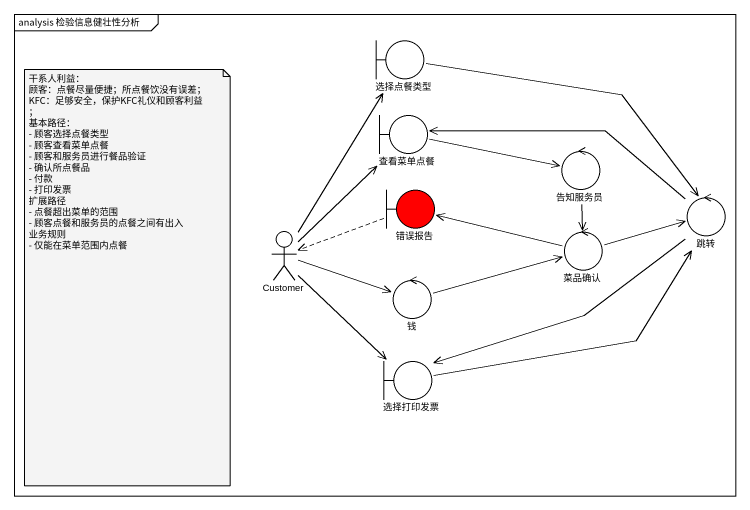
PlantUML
@startuml
mainframe analysis 检验信息健壮性分析
boundary 选择点餐类型
boundary 查看菜单点餐
control 告知服务员
boundary 错误报告 #FF0000
control 跳转
actor Customer
control 菜品确认
control 钱
boundary 选择打印发票
选择点餐类型 -right-> 跳转
查看菜单点餐 -right-> 告知服务员
告知服务员 --> 菜品确认
错误报告 .left.> Customer
跳转 -left-> 查看菜单点餐
跳转 -left-> 选择打印发票
Customer -up-> 选择点餐类型
Customer -up-> 查看菜单点餐
Customer -right-> 钱
Customer --> 选择打印发票
菜品确认 -left-> 错误报告
菜品确认 -right-> 跳转
钱 -right-> 菜品确认
选择打印发票 -right-> 跳转
note as N1
  干系人利益：
  顾客：点餐尽量便捷；所点餐饮没有误差；
  KFC：足够安全，保护KFC礼仪和顾客利益；
  基本路径：
  - 顾客选择点餐类型
  - 顾客查看菜单点餐
  - 顾客和服务员进行餐品验证
  - 确认所点餐品
  - 付款
  - 打印发票
  扩展路径
  - 点餐超出菜单的范围
  - 顾客点餐和服务员的点餐之间有出入
  业务规则
  - 仅能在菜单范围内点餐
end note
@enduml
